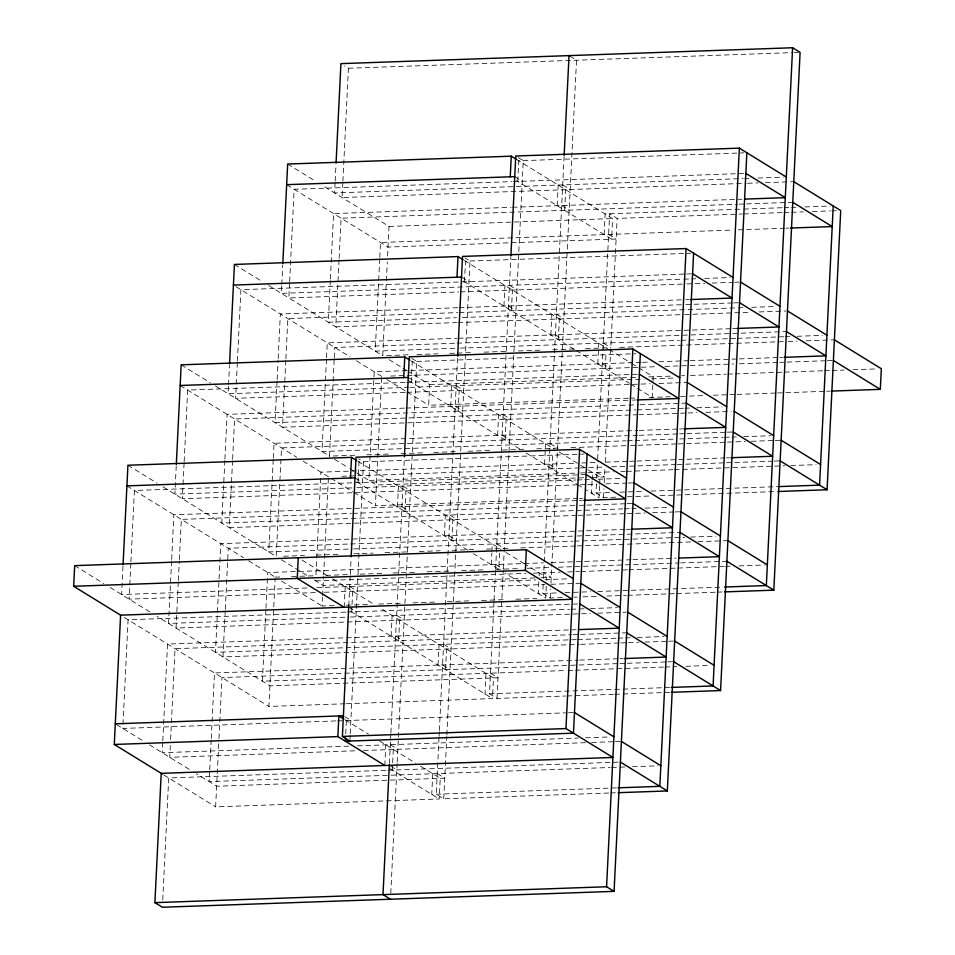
<?xml version="1.0" encoding="UTF-8"?>
<svg xmlns="http://www.w3.org/2000/svg" width="955" height="955" viewBox="0 0 955 955"><rect width="100%" height="100%" fill="white"/><g stroke="black" fill="none" stroke-linecap="round" stroke-linejoin="round"><path stroke-width="0.72" stroke-dasharray="4.78 3.58" d="M122.992 566.243L121.607 594.523L309.456 587.922M130.847 563.414L129.104 599.143L316.953 592.53M130.919 561.922L134.404 490.488L586.095 474.587M162.732 742.286L162.219 752.707L350.067 746.106M162.804 740.805L167.531 644.052L575.984 629.691M171.602 560.907L168.546 623.424L348.933 617.073M171.673 559.415L173.846 514.769L577.835 500.551M176.245 465.849L174.861 494.129L355.248 487.778M162.756 899.825L168.713 777.955L386.369 770.303M170.3 745.413L169.715 757.327L356.072 750.761M170.587 739.457L175.028 648.672L571.544 634.717M178.287 581.893L176.03 628.032L345.996 622.051M178.358 580.401L179.301 561.051M179.373 559.558L181.343 519.377L351.297 513.396M184.1 463.02L182.345 498.737L578.873 484.794M184.172 461.528L187.657 390.082L405.326 382.43M209.67 771.186L209.157 781.608L389.556 775.257M209.742 769.694L211.198 739.922M211.27 738.442L214.469 672.953L578.193 660.156M224.843 460.501L221.787 523.018L575.077 510.591M224.914 459.021L227.099 414.363L404.514 408.119M228.472 386.286L228.102 393.735L408.501 387.384M228.543 384.793L229.487 365.455M420.415 766.149L440.231 778.349L439.228 798.989L215.639 806.856L218.898 740.077M218.97 738.585L221.954 677.561L569.287 665.337M225.225 610.782L222.969 656.921L579.231 644.386M225.296 609.29L228.269 548.265L349.029 544.016M232.554 460.656L229.284 527.638L576.605 515.413M232.626 459.164L234.596 418.982L638.573 404.765M237.341 362.613L235.599 398.342L405.553 392.362M237.413 361.133L240.911 289.687L685.141 274.061M265.896 609.756L262.41 681.202L566.494 670.505M265.968 608.275L267.71 572.546L543.479 562.853M273.226 459.63L268.725 551.918L352.216 548.97M273.309 458.137L274.025 443.263L637.761 430.466M277.081 380.95L275.04 422.623L635.779 409.934M277.153 379.457L278.096 360.107M278.168 358.614L280.352 313.968L457.755 307.725M281.725 285.891L281.355 293.328L682.359 279.218M281.797 284.399L282.74 265.048M344.91 703.775L268.892 706.449L273.679 608.419M273.751 606.926L275.136 578.646M285.808 360.25L282.525 427.231L637.307 414.757M285.879 358.77L287.837 318.576L457.803 312.595M289.58 283.062L288.852 297.948L458.806 291.967M289.651 281.57L294.152 189.293L511.82 181.629M315.95 574.85L320.964 472.152L575.853 463.187M326.479 359.235L321.966 451.512L626.062 440.816M326.55 357.743L327.279 342.857L456.979 338.297M330.323 280.543L328.293 322.229L456.502 317.717M330.394 279.063L333.593 213.574L511.009 207.331M335.11 182.524L334.608 192.934L743.062 178.561M335.181 181.044L335.981 164.702M334.059 605.637L322.133 606.055L322.575 597.209M322.647 595.741L323.578 576.486M323.65 574.994L328.377 478.252M354.806 455.237L329.463 456.132L334.19 359.378M334.262 357.886L334.775 347.477L455.535 343.227M339.049 259.856L335.778 326.837L456.538 322.587M339.12 258.363L341.09 218.182L737.618 204.227M342.821 182.68L342.093 197.542L746.082 183.336M342.893 181.199L348.42 68.247L344.671 65.943M344.182 607.296L345.197 586.657M348.778 605.733L350.222 576.032M350.294 574.6L351.094 558.209M345.722 733.834L346.367 720.559M351.679 611.904L351.965 606.007M352.037 604.539L352.682 591.276M357.994 482.621L359.008 461.981L584.126 454.067M349.948 739.552L350.163 735.099M350.234 733.619L363.521 461.826L358.531 458.746M379.732 258.829L375.22 351.118L458.71 348.181M379.804 257.349L380.532 242.463L732.33 230.083M578.097 498.522L375.387 505.661L381.63 377.858M408.06 354.83L382.716 355.726L387.288 261.957M387.587 256L389.031 226.431L321.883 185.103M384.805 765.48L385.808 744.84M391.12 636.185L392.123 615.557M397.435 506.902L398.438 486.262M389.401 763.511L390.858 733.715M390.905 732.783L404.407 456.621M392.29 770.088L392.577 764.191M392.648 762.723L393.305 749.46M398.605 640.805L399.62 620.165M404.932 511.51L405.935 490.87M411.247 382.215L412.25 361.587L635.887 353.72M390.786 893.283L397.113 763.654M397.185 762.174L407.403 553.029M407.451 552.109L416.774 361.42L411.772 358.352M628.366 398.235L428.64 405.254L429.643 384.614L408.095 371.352M432.746 773.741L431.732 794.369L616.608 787.875M438.047 665.086L439.061 644.446M444.362 535.791L445.376 515.151M450.688 406.496L451.691 385.868M439.014 737.606L436.244 794.214L443.741 798.822L609.195 793.008M439.073 736.365L439.312 731.649M439.372 730.408L457.648 356.227M445.543 669.694L446.546 649.054M451.858 540.399L452.861 519.771M458.173 411.116L459.188 390.476M464.488 281.821L465.503 261.181L690.62 253.266M443.741 798.822L446.785 736.52M446.856 735.028L470.015 261.025L465.025 257.946M485.988 673.335L484.985 693.975L671.353 687.421M491.3 564.68L491.873 552.897M491.944 551.417L492.303 544.052M497.615 435.396L498.629 414.757M503.93 306.101L504.944 285.461M494.01 601.447L489.497 693.819L496.994 698.427L565.551 696.016M494.069 600.241L495.538 570.171M495.597 568.989L506.198 352.085M506.245 351.177L510.841 257.026M346.402 703.728L492.47 698.583L493.484 677.955L379.398 607.714M499.584 553.076L498.785 569.299L473.465 553.709M505.111 440.004L506.114 419.364M511.426 310.709L512.429 290.081M517.741 181.426L518.756 160.786L743.873 152.86M496.994 698.427L503.249 570.314M503.321 568.822L523.268 160.631L518.279 157.551M538.811 581.786L538.226 593.58L557.648 592.888M539.098 575.889L539.241 572.94M544.553 464.285L545.556 443.645M550.868 334.99L551.871 314.362M557.183 205.707L558.186 185.067M543.18 584.484L542.75 593.413L550.235 598.033L565.145 597.508M543.479 578.515L564.083 156.668M546.296 586.394L545.723 598.188L504.956 573.096M546.582 580.497L546.726 577.548L525.178 564.286M552.038 468.893L552.838 452.682M558.353 339.61L559.367 318.97M564.68 210.315L565.682 189.675M550.235 598.033L550.677 589.092M550.963 583.135L576.522 60.225L569.025 55.617M592.052 481.38L591.479 493.174L610.902 492.494M592.124 479.911L592.494 472.546M597.794 363.891L598.809 343.251M604.109 234.596L605.124 213.956L742.298 209.133M596.433 484.113L595.992 493.019L603.488 497.627L618.398 497.101M596.72 478.169L597.591 460.346M597.663 458.985L609.636 213.801L617.133 218.409L742.333 214.004M599.549 486L598.976 497.794L585.021 489.211M599.621 484.519L599.979 477.154L586.036 468.571M605.291 368.499L606.079 352.288M516.321 159.294L612.609 218.576L611.606 239.204L516.583 180.71M603.488 497.627L603.918 488.721M604.217 482.776L604.945 467.926M605.219 462.113L617.133 218.409M348.42 68.247L792.65 52.62M794.142 52.573L798.607 52.418M513.312 181.581L745.843 173.392M744.554 178.513L749.018 178.358M757.972 178.036L783.315 177.141M747.562 183.276L758.007 182.906M765.456 182.644L793.784 181.653M512.501 207.271L742.047 199.201M739.11 204.179L745.067 203.964M746.559 203.916L792.781 202.293M743.778 209.085L782.551 207.713M784.031 207.665L790 207.45M791.48 207.402L795.957 207.247M804.898 206.925L830.241 206.041M389.031 226.431L612.609 218.576M743.826 213.956L782.587 212.595M784.079 212.535L790.036 212.332M791.528 212.273L803.453 211.855M812.395 211.544L830.277 210.912M831.769 210.864L836.246 210.709M738.287 229.88L784.509 228.245M786.001 228.197L788.985 228.09M686.633 274.001L692.59 273.799M683.84 279.17L689.808 278.956M691.301 278.908L695.777 278.753M704.718 278.442L730.062 277.547M460.298 291.908L685.368 283.993M686.86 283.945L704.754 283.313M712.203 283.05L733.082 282.31M734.574 282.262L739.039 282.107M459.248 307.677L684.329 299.751M685.821 299.703L688.806 299.595M459.283 312.548L684.365 304.633M685.857 304.573L732.067 302.95M733.559 302.902L739.528 302.687M462.471 317.502L744.196 307.594M751.645 307.331L774.016 306.543M458.03 322.539L683.112 314.613M684.592 314.565L750.2 312.261M759.141 311.939L785.977 310.996M458.472 338.249L731.255 328.651M732.748 328.592L737.224 328.436M457.027 343.167L786.454 331.576M460.203 348.121L679.315 340.422M680.808 340.362L735.971 338.428M737.451 338.368L783.673 336.745M785.165 336.697L789.642 336.542M797.091 336.279L822.434 335.384M417.001 354.52L437.879 353.792M449.805 353.362L455.762 353.159M457.254 353.099L472.164 352.586M484.089 352.156L506.448 351.368M518.386 350.951L540.745 350.163M552.67 349.745L575.029 348.957M585.475 348.599L607.834 347.811M619.711 347.393L786.693 341.52M788.185 341.46L797.127 341.15M806.068 340.828L834.395 339.837M641.032 362.363L374.217 371.758L368.905 480.413L579.112 473.012M642.524 362.315L649.973 362.052M658.926 361.742L688.734 360.692M690.226 360.632L737.94 358.961M739.433 358.901L778.194 357.54M779.686 357.492L782.658 357.385M390.643 376.055L657.47 366.66M664.919 366.398L688.782 365.562M690.262 365.514L733.5 363.986M739.468 363.783L778.23 362.411M779.722 362.363L785.678 362.148M787.171 362.1L825.932 360.739M827.424 360.68L833.393 360.477M406.818 382.37L639.349 374.193M429.643 384.614L629.381 377.595M630.873 377.535L636.83 377.332M648.755 376.915L672.607 376.067M681.56 375.757L684.532 375.649M690.501 375.446L726.278 374.181M727.77 374.133L733.738 373.918M735.231 373.871L782.933 372.187M784.425 372.14L823.186 370.779M824.678 370.719L830.647 370.516M832.127 370.456L844.065 370.039M853.006 369.728L876.857 368.893M409.993 387.336L644.016 379.099M651.465 378.837L675.316 378.001M407.045 392.314L650.009 383.767M658.962 383.444L687.29 382.454M629.858 398.175L635.827 397.972M649.245 397.495L670.112 396.767M680.545 396.397L688.006 396.134M689.486 396.074L704.396 395.561M713.349 395.239L728.259 394.713M729.739 394.666L735.708 394.451M737.2 394.403L775.961 393.042M777.454 392.983L825.156 391.311M826.648 391.252L829.632 391.144M406.006 408.072L631.076 400.157M632.568 400.097L635.553 400.002M640.065 404.717L686.275 403.082M637.272 409.874L683.494 408.251M684.986 408.203L689.45 408.048M696.911 407.785L722.255 406.89M638.8 414.697L679.053 413.288M680.545 413.229L686.514 413.026M688.006 412.966L696.947 412.656M705.888 412.345L731.232 411.45M639.253 430.407L678.014 429.046M679.506 428.998L682.479 428.89M637.797 435.337L281.522 447.871L276.21 556.526L162.159 486.31M639.289 435.289L678.05 433.916M679.542 433.868L685.499 433.654M686.991 433.606L725.752 432.245M727.244 432.185L733.213 431.982M627.554 440.768L633.523 440.553M635.003 440.506L673.776 439.133M679.733 438.93L722.971 437.402M724.463 437.354L730.42 437.139M731.912 437.092L736.389 436.936M743.838 436.674L770.673 435.731M366.732 454.819L389.103 454.031M401.028 453.613L423.387 452.825M433.821 452.455L456.192 451.667M468.117 451.249L490.476 450.462M502.402 450.044L524.761 449.256M536.698 448.838L559.009 448.05M570.935 447.632L629.082 445.591M630.575 445.531L636.531 445.328M638.024 445.269L676.785 443.908M678.277 443.86L725.991 442.177M727.483 442.129L745.366 441.497M751.334 441.282L773.693 440.494M775.185 440.446L781.154 440.231M581.822 462.972L596.732 462.447M605.673 462.136L628.032 461.349M629.524 461.301L635.493 461.086M636.985 461.038L677.238 459.618M678.73 459.57L724.941 457.934M726.433 457.887L729.417 457.779M341.866 476.294L347.835 476.079M349.327 476.032L578.873 467.95M580.365 467.902L604.217 467.067M611.678 466.804L628.068 466.219M629.56 466.171L675.782 464.548M677.274 464.488L724.976 462.817M726.468 462.757L772.691 461.134M774.183 461.086L780.139 460.871M580.604 472.964L586.573 472.749M588.065 472.701L613.361 471.806M620.81 471.543L625.286 471.388M626.778 471.34L673 469.705M674.481 469.657L784.807 465.777M790.776 465.563L816.119 464.679M583.624 477.727L376.389 485.021L354.842 471.746M592.566 477.416L604.491 476.999L597.006 472.379M356.74 487.73L575.853 480.019M577.345 479.971L583.314 479.756M584.806 479.708L589.271 479.553M598.224 479.231L622.075 478.395M580.365 484.734L586.334 484.531M587.814 484.471L596.768 484.161M605.709 483.851L626.587 483.111M628.068 483.063L632.544 482.896M619.807 492.183L643.694 491.336M651.119 491.085L777.848 486.62M579.59 498.474L582.574 498.367M627.34 496.791L651.191 495.955M660.132 495.633L776.391 491.55M579.315 500.504L582.299 500.396M352.789 513.348L577.87 505.422M579.363 505.374L585.32 505.159M586.812 505.111L625.573 503.751M627.065 503.691L633.034 503.488M576.569 510.543L622.791 508.908M624.284 508.86L630.24 508.645M631.733 508.597L636.209 508.442M645.15 508.132L669.001 507.284M578.097 515.366L625.812 513.683M627.292 513.635L645.186 513.002M652.647 512.74L673.514 511.999M675.006 511.952L680.975 511.737M624.761 529.44L220.784 543.658L215.472 652.313L576.223 639.623M626.253 529.392L630.73 529.237M350.521 543.968L575.602 536.053M577.095 535.994L679.96 532.377M353.696 548.922L572.809 541.21M574.301 541.163L684.628 537.283M690.596 537.068L715.94 536.185M283.671 556.264L304.538 555.524M316.463 555.106L338.834 554.318M353.744 553.793L373.119 553.112M385.044 552.694L407.415 551.906M419.341 551.489L440.207 550.76M452.133 550.331L474.504 549.555M486.429 549.125L508.74 548.349M520.666 547.919L575.829 545.985M577.321 545.926L690.632 541.951M698.081 541.688L727.901 540.637M550.94 562.591L574.791 561.743M576.283 561.695L631.446 559.749M632.926 559.702L676.164 558.186M275.207 577.166L279.684 576.999M291.609 576.581L313.968 575.793M325.894 575.376L348.253 574.588M360.19 574.17L382.549 573.382M392.983 573.024L415.341 572.236M427.279 571.806L449.638 571.03M461.563 570.601L483.922 569.825M495.848 569.395L518.171 568.619M527.112 568.297L550.975 567.461M558.424 567.198L679.184 562.949M680.676 562.901L726.898 561.265M315.651 580.807L525.871 573.406M533.32 573.143L560.108 572.2M567.568 571.938L579.494 571.52M580.986 571.472L627.196 569.849M628.688 569.789L676.403 568.118M677.895 568.058L724.105 566.434M725.597 566.387L730.074 566.231M739.015 565.909L764.358 565.014M534.848 577.966L323.148 585.415L314.267 579.96M540.769 577.763L551.25 577.393L543.753 572.785M316.917 587.659L536.03 579.948M544.971 579.637L568.822 578.79M324.402 592.267L545.007 584.508M550.975 584.293L580.783 583.242M565.109 592.637L590.441 591.742M597.866 591.479L723.102 587.074M345.985 605.219L368.344 604.431M378.777 604.061L401.136 603.274M413.061 602.856L435.42 602.068M447.346 601.65L469.705 600.862M481.63 600.444L503.989 599.656M515.915 599.239L536.782 598.499M574.086 597.185L577.071 597.09M583.028 596.875L597.937 596.35M606.879 596.039L626.253 595.359M627.745 595.299L675.448 593.628M676.94 593.568L715.689 592.207M717.181 592.16L723.15 591.945M345.758 612.119L128.089 619.771L122.789 728.426L335.981 720.929M347.25 612.06L579.781 603.882M350.425 617.026L569.538 609.314M571.03 609.254L584.448 608.789M590.417 608.574L617.252 607.631M347.477 622.003L580.007 613.814M581.5 613.767L590.453 613.456M597.902 613.194L626.229 612.191M573.036 634.669L579.005 634.454M580.497 634.407L626.707 632.771M577.703 639.564L616.476 638.203M617.957 638.155L623.925 637.94M625.418 637.892L631.374 637.677M637.343 637.474L664.179 636.531M580.724 644.339L619.485 642.978M620.977 642.918L626.946 642.715M628.438 642.655L638.871 642.285M644.84 642.082L667.199 641.294M668.691 641.247L674.648 641.032M579.685 660.096L618.446 658.735M619.938 658.687L622.923 658.58M570.78 665.289L618.482 663.606M619.974 663.558L625.931 663.343M627.423 663.295L666.184 661.934M667.676 661.875L673.645 661.672M567.986 670.458L573.955 670.243M575.447 670.195L615.7 668.775M617.181 668.727L663.403 667.091M664.895 667.044L676.82 666.626M685.762 666.315L709.625 665.468M567.043 695.968L613.253 694.333M614.745 694.285L671.389 692.291M337.473 720.882L567.019 712.8M568.512 712.752L574.468 712.537M357.528 745.843L578.133 738.084M585.582 737.821L609.433 736.974M363.533 750.499L585.618 742.692M591.587 742.477L613.946 741.689M615.438 741.641L621.407 741.426M387.861 770.243L620.392 762.066M391.037 775.209L610.15 767.498M611.642 767.438L625.059 766.972M632.52 766.71L657.864 765.815M610.687 792.948L616.644 792.746M562.71 184.912L570.195 189.52M514.769 176.651L522.254 181.259M561.695 205.54L569.192 210.16M608.633 234.441L616.118 239.048L388.017 247.07L286.667 184.673M509.457 285.306L516.953 289.914M556.395 314.195L563.88 318.815M603.321 343.096L610.818 347.704M464.345 260.476L607.595 348.659M608.836 349.423L630.407 362.709M631.661 363.485L653.232 376.759L652.217 397.387L636.997 388.017M287.67 164.045L315.544 181.199M461.516 277.046L469.012 281.665M508.454 305.946L515.939 310.554M555.38 334.835L562.877 339.443M602.319 363.724L609.803 368.344M463.342 281.116L574.898 349.793M576.163 350.569L629.405 383.349M630.658 384.113L635.743 387.241M456.215 385.701L463.7 390.32M503.142 414.601L510.639 419.209M550.068 443.49L557.565 448.098M411.104 360.871L554.342 449.053M559.212 452.049L585.093 467.986M234.429 264.44L262.315 281.606M268.653 285.509L382.74 355.749M389.079 359.653L401.757 367.448M403.022 368.236L406.83 370.576M408.274 377.452L415.759 382.06M455.201 406.341L462.698 410.948M502.139 435.229L509.624 439.849M549.065 464.13L556.562 468.738M408.824 380.735L521.645 450.187M526.062 452.909L576.689 484.078M577.417 484.519L584.09 488.626M235.909 286.607L350.043 356.872M356.382 360.775L381.737 376.377M386.799 379.505L405.815 391.216M407.081 391.992L428.64 405.254M402.962 486.107L410.447 490.715M449.889 514.996L457.385 519.604M496.827 543.884L504.312 548.504M357.85 461.265L501.1 549.459M505.959 552.456L524.45 563.832M181.175 364.834L210.327 382.788M215.4 385.904L329.487 456.144M334.56 459.26L348.503 467.855M349.769 468.63L353.577 470.97M355.021 477.846L362.506 482.454M401.948 506.735L409.444 511.355M448.886 535.636L456.371 540.244M495.812 564.524L503.309 569.132M356.848 481.905L468.392 550.581M180.173 385.474L296.79 457.266M303.129 461.17L329.75 477.56M331.015 478.348L352.574 491.61M353.839 492.386L375.387 505.661M349.709 586.501L357.206 591.109M396.647 615.39L404.132 620.01M443.574 644.291L451.07 648.899M490.512 673.179L497.997 677.787L269.895 685.821L157.074 616.357M302.067 560.108L327.434 575.734M332.495 578.837L373.644 604.169M127.922 465.24L157.086 483.182M281.307 559.666L309.205 576.832M348.706 607.141L356.191 611.749M395.633 636.03L403.129 640.638M442.571 664.919L450.056 669.539M350.497 611.176L492.47 698.583M126.919 485.868L243.537 557.672M248.61 560.788L276.496 577.954M281.57 581.082L322.133 606.055M344.648 716.56L350.891 720.404M390.32 744.685L397.817 749.293M437.259 773.574L444.744 778.194L216.642 786.216L196.372 773.729M345.209 719.855L368.558 734.216M379.648 741.044L415.485 763.117M74.681 565.635L103.832 583.589M110.171 587.48L150.735 612.453M390.571 766.089L396.814 769.933M389.819 768.572L439.228 798.989M124.341 617.467L268.892 706.449M116.558 724.594L143.166 740.973M149.505 744.876L190.045 769.837M163.699 774.875L215.639 806.856"/><path stroke-width="1.43" d="M120.569 615.151L73.666 586.275L74.681 565.635L526.36 549.746L573.298 578.635M162.434 774.087L114.29 744.458L120.605 615.163L572.284 599.274L525.357 570.386L73.666 586.275M123.064 564.763L127.922 465.24L351.512 457.373L356.585 460.489M640.351 353.553L614.077 891.361L162.386 907.25L154.901 902.642L161.216 773.347L612.907 757.458L565.969 728.57L342.391 736.424L348.706 607.141M176.317 464.357L181.175 364.834L404.765 356.967L409.826 360.095M229.558 363.962L234.429 264.44L458.006 256.573L463.08 259.688M282.811 263.568L287.67 164.045L511.259 156.178L516.321 159.294M298.258 557.768L297.256 578.408L344.182 607.296M336.053 163.21L340.923 63.639L792.614 47.75L800.099 52.358L773.825 590.166L724.63 591.897M384.805 765.48L337.867 736.591L338.882 715.952L343.943 719.067M350.509 478.001L351.512 457.373M351.165 556.729L356.024 457.206L579.613 449.339L626.552 478.24M345.507 738.251L345.364 741.199L573.466 733.177L587.11 453.959M403.75 377.607L404.765 356.967M389.33 765.003L383.003 894.608L390.488 899.228M404.407 456.621L409.277 356.812L632.867 348.945L679.793 377.834M457.003 277.213L458.006 256.573M457.648 356.227L462.53 256.418L686.108 248.551L733.046 277.439M510.257 176.806L511.259 156.178M510.901 255.833L515.772 156.011L739.361 148.144L786.287 177.045M525.357 570.386L526.36 549.746M564.142 155.426L569.025 55.617M565.969 728.57L579.613 449.339M614.077 891.361L606.58 886.753L632.867 348.945M686.108 248.551L659.833 786.347L618.088 787.815M618.136 792.686L667.33 790.955L693.605 253.159M739.361 148.144L713.087 685.953L671.341 687.421M671.389 692.291L720.571 690.561L746.858 152.764M792.614 47.75L766.328 585.546L724.594 587.015M833.226 205.934L819.581 485.152L779.328 486.573M777.883 491.491L827.078 489.76L840.71 210.542L793.784 181.653M831.125 391.096L880.319 389.365L881.334 368.726L834.395 339.837M286.667 184.673L514.769 176.651M745.031 199.094L785.285 197.673L745.843 173.392M790.477 228.042L832.211 226.574L792.781 202.293M233.414 285.079L461.516 277.046M690.286 299.548L732.031 298.079L692.59 273.799M737.224 328.436L778.97 326.968L739.528 302.687M784.151 357.325L825.896 355.857L786.454 331.576M180.173 385.474L408.274 377.452M637.045 399.942L678.79 398.474L639.349 374.193M683.971 428.831L725.716 427.363L686.275 403.082M730.909 457.732L772.655 456.263L733.213 431.982M126.919 485.868L355.021 477.846M583.792 500.348L625.537 498.868L586.095 474.587M632.222 529.177L672.475 527.769L633.034 503.488M679.148 558.078L719.402 556.658L679.96 532.377M578.969 629.584L619.222 628.163L579.781 603.882M624.403 658.532L666.148 657.052L626.707 632.771M115.292 723.818L343.394 715.796M114.29 744.458L337.867 736.591M154.901 902.642L606.58 886.753M740.531 282.047L779.972 306.328M787.469 310.948L826.911 335.229M833.393 360.477L880.319 389.365M687.29 382.454L726.731 406.735M734.216 411.342L773.657 435.623M781.154 440.231L820.596 464.512M780.139 460.871L827.078 489.76M634.036 482.848L673.478 507.129M680.975 511.737L720.404 536.018M727.901 540.637L767.342 564.918M726.898 561.265L773.825 590.166M580.783 583.242L620.225 607.523M627.722 612.143L667.163 636.424M674.648 641.032L714.089 665.313M673.645 661.672L720.571 690.561M574.468 712.537L613.91 736.818M621.407 741.426L660.848 765.707M620.392 762.066L667.33 790.955M342.391 736.424L349.876 741.044"/></g></svg>
